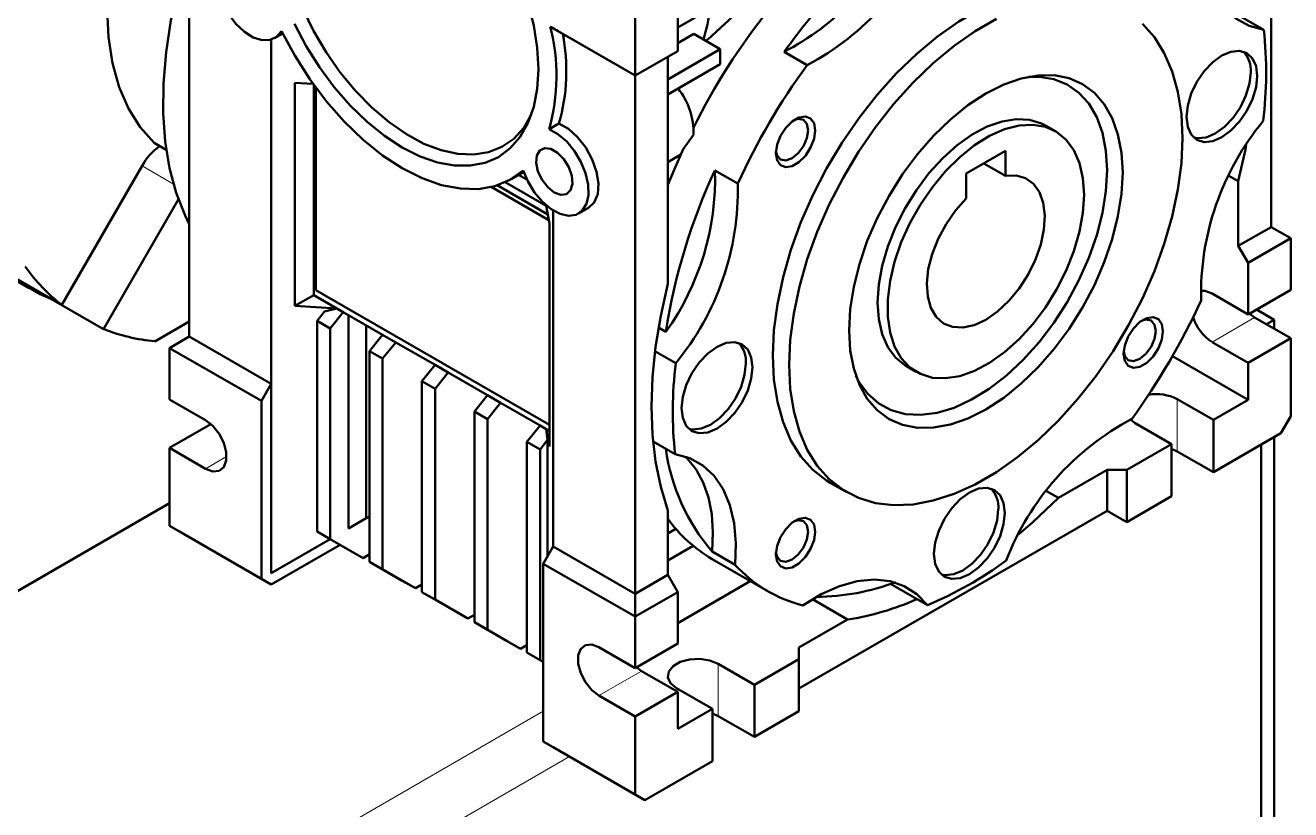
# Paper-space layout 'Лист2' of a CAD drawing. Header units: millimetres. Extents: x 0 to 420, y 0 to 297.
# Drawn here: x 147.78 to 161.43, y 149.34 to 157.8 of the extents above; entities that cross this region are included whole.
import ezdxf

# ---------------------------------------------------------------- set-up
doc = ezdxf.new("R2010")
doc.units = ezdxf.units.MM

psp = doc.layouts.new('Лист2')

# ---------------------------------------------------------------- linework, layer by layer
at = {"color": 7, "linetype": 'Continuous', "lineweight": 50}
for p, q in [((161.217, 155.624), (161.217, 161.218)), ((149.55, 154.441), (149.55, 160.034)), ((154.358, 157.258), (154.358, 159.177)), ((154.818, 159.075), (154.818, 157.523)), ((154.818, 157.776), (156.189, 158.568)), ((161.139, 157.751), (160.744, 157.979)), ((154.358, 157.258), (153.445, 157.785)), ((150.434, 157.645), (150.434, 153.93)), ((150.471, 157.662), (150.558, 157.712)), ((153.578, 157.709), (154.358, 157.258)), ((154.992, 157.709), (154.818, 157.608)), ((155.277, 157.544), (154.992, 157.709)), ((154.818, 157.523), (154.358, 157.258)), ((154.712, 157.217), (155.277, 157.544)), ((154.712, 157.462), (154.818, 157.523)), ((155.277, 157.544), (155.277, 157.38)), ((155.966, 157.513), (156.213, 157.371)), ((154.358, 157.258), (154.712, 157.462)), ((154.712, 155.009), (154.712, 157.462)), ((155.277, 157.38), (154.712, 157.054)), ((154.358, 157.258), (154.358, 157.258)), ((154.358, 157.258), (154.358, 151.665)), ((150.69, 154.772), (150.69, 157.181)), ((150.69, 157.181), (150.884, 157.17)), ((150.893, 157.157), (150.893, 154.89)), ((150.914, 157.128), (150.914, 154.943)), ((153.537, 156.741), (153.431, 156.68)), ((158.891, 156.658), (158.785, 156.72)), ((149.171, 156.534), (149.302, 156.457)), ((154.987, 156.62), (154.876, 156.463)), ((154.712, 156.325), (154.85, 156.405)), ((158.353, 156.445), (157.929, 156.2)), ((158.353, 156.175), (158.353, 156.445)), ((145.563, 156.27), (147.825, 154.964)), ((148.175, 154.783), (149.041, 156.283)), ((158.119, 156.31), (158.353, 156.175)), ((153.023, 156.141), (153.157, 156.219)), ((153.102, 156.187), (153.191, 156.135)), ((155.466, 156.092), (155.219, 156.235)), ((157.929, 156.2), (157.929, 155.93)), ((160.762, 156.177), (160.863, 156.118)), ((153.428, 155.696), (152.806, 156.056)), ((152.872, 156.074), (153.417, 155.76)), ((153.401, 155.851), (152.957, 156.107)), ((160.863, 155.42), (160.863, 156.118)), ((149.433, 155.923), (148.625, 154.523)), ((153.4, 155.858), (153.401, 155.851)), ((153.401, 155.851), (153.434, 155.663)), ((153.474, 152.175), (153.474, 155.803)), ((153.749, 155.769), (153.855, 155.831)), ((153.434, 155.663), (153.434, 153.254)), ((161.217, 155.624), (160.863, 155.42)), ((161.217, 155.624), (161.429, 155.502)), ((161.429, 155.502), (160.969, 155.237)), ((161.429, 155.502), (161.429, 154.947)), ((160.969, 155.237), (160.863, 155.42)), ((160.969, 155.237), (160.969, 154.681)), ((147.609, 155.11), (148.175, 154.783)), ((150.914, 154.943), (153.434, 153.488)), ((160.969, 154.681), (160.581, 154.906)), ((161.429, 154.947), (160.969, 154.681)), ((148.625, 154.523), (148.059, 154.85)), ((148.059, 154.85), (148.059, 154.85)), ((150.893, 154.89), (150.69, 154.772)), ((151.143, 154.745), (150.69, 154.772)), ((150.893, 154.89), (151.143, 154.745)), ((150.929, 154.612), (151.01, 154.713)), ((151.01, 154.713), (151.143, 154.745)), ((151.07, 154.53), (151.211, 154.706)), ((151.143, 154.745), (151.211, 154.706)), ((151.211, 154.706), (151.636, 154.461)), ((151.267, 154.674), (151.267, 152.37)), ((160.984, 154.689), (161.04, 154.649)), ((161.04, 154.649), (161.429, 154.424)), ((161.252, 154.623), (161.06, 154.734)), ((161.168, 154.575), (161.252, 154.623)), ((161.252, 154.526), (161.252, 154.623)), ((149.18, 154.39), (149.55, 154.604)), ((151.07, 154.53), (150.929, 154.612)), ((150.929, 152.338), (150.929, 154.612)), ((151.07, 152.256), (151.07, 154.53)), ((151.459, 152.481), (151.459, 154.563)), ((154.69, 154.492), (154.611, 154.538)), ((149.338, 154.318), (149.55, 154.441)), ((149.55, 154.441), (150.434, 153.93)), ((151.494, 154.285), (151.636, 154.461)), ((151.636, 154.461), (151.777, 154.379)), ((151.636, 154.204), (151.777, 154.379)), ((151.777, 154.379), (152.201, 154.135)), ((160.581, 154.383), (160.969, 154.159)), ((160.969, 154.159), (161.429, 154.424)), ((161.429, 154.424), (161.429, 153.583)), ((150.328, 153.747), (149.338, 154.318)), ((149.338, 153.763), (149.338, 154.318)), ((151.494, 152.012), (151.494, 154.285)), ((151.636, 154.204), (151.494, 154.285)), ((154.573, 154.283), (154.797, 154.154)), ((160.969, 153.759), (160.153, 154.23)), ((151.636, 151.93), (151.636, 154.204)), ((152.06, 153.959), (152.201, 154.135)), ((152.201, 154.135), (152.343, 154.053)), ((157.285, 154.121), (157.391, 154.06)), ((160.969, 154.159), (160.969, 153.759)), ((152.06, 151.685), (152.06, 153.959)), ((152.201, 153.877), (152.06, 153.959)), ((152.201, 153.877), (152.343, 154.053)), ((152.343, 154.053), (152.767, 153.808)), ((150.328, 153.747), (150.434, 153.93)), ((150.434, 153.93), (150.434, 151.889)), ((152.201, 151.603), (152.201, 153.877)), ((152.626, 153.632), (152.767, 153.808)), ((152.767, 153.808), (152.908, 153.726)), ((149.726, 153.538), (149.338, 153.763)), ((150.328, 151.828), (150.328, 153.747)), ((152.767, 153.55), (152.908, 153.726)), ((152.908, 153.726), (153.333, 153.481)), ((160.595, 153.542), (160.206, 153.767)), ((160.969, 153.759), (160.595, 153.542)), ((152.626, 151.358), (152.626, 153.632)), ((152.767, 153.55), (152.626, 153.632)), ((152.767, 151.277), (152.767, 153.55)), ((159.701, 153.546), (159.753, 153.506)), ((160.595, 152.979), (160.595, 153.542)), ((161.429, 153.583), (161.323, 153.399)), ((149.338, 153.24), (149.783, 153.497)), ((153.191, 153.305), (153.333, 153.481)), ((153.333, 153.481), (153.401, 153.442)), ((153.434, 153.254), (153.401, 153.442)), ((153.401, 153.442), (153.415, 153.326)), ((153.401, 153.442), (153.434, 153.423)), ((159.753, 153.506), (160.142, 153.281)), ((161.323, 153.399), (160.595, 152.979)), ((153.191, 151.032), (153.191, 153.305)), ((153.333, 153.224), (153.191, 153.305)), ((153.415, 153.326), (153.333, 153.224)), ((153.415, 153.326), (153.415, 152.072)), ((154.789, 153.171), (154.552, 153.308)), ((160.142, 153.281), (159.661, 153.003)), ((160.142, 153.281), (160.142, 152.718)), ((161.111, 139.027), (161.111, 153.277)), ((161.111, 139.354), (161.111, 153.277)), ((161.252, 139.109), (161.252, 153.358)), ((149.338, 153.24), (149.726, 153.016)), ((149.338, 152.399), (149.338, 153.24)), ((153.333, 153.224), (153.333, 150.95)), ((160.206, 153.203), (160.142, 153.232)), ((160.595, 152.979), (160.206, 153.203)), ((159.449, 153.003), (158.924, 152.7)), ((159.449, 153.003), (159.449, 152.562)), ((159.661, 153.003), (159.449, 153.003)), ((159.661, 152.44), (159.661, 153.003)), ((156.464, 152.863), (156.641, 152.761)), ((158.924, 152.7), (158.794, 152.775)), ((160.142, 152.718), (159.661, 152.44)), ((149.338, 152.643), (139.191, 146.785)), ((151.494, 152.501), (151.267, 152.37)), ((151.267, 152.37), (151.459, 152.481)), ((151.494, 152.501), (151.459, 152.481)), ((154.712, 152.566), (154.712, 151.869)), ((159.449, 152.562), (156.126, 150.644)), ((159.661, 152.44), (159.449, 152.562)), ((159.661, 152.44), (159.449, 152.562)), ((150.328, 151.828), (149.338, 152.399)), ((149.444, 152.338), (149.338, 152.399)), ((150.434, 151.766), (149.444, 152.338)), ((151.07, 152.256), (150.929, 152.338)), ((151.01, 152.291), (150.929, 152.338)), ((154.798, 152.368), (154.712, 152.318)), ((150.434, 151.889), (151.07, 152.256)), ((151.07, 152.256), (150.434, 151.889)), ((151.176, 152.195), (150.434, 151.766)), ((151.07, 152.256), (151.01, 152.291)), ((151.424, 152.052), (151.07, 152.256)), ((151.07, 152.256), (151.07, 152.256)), ((151.282, 152.134), (151.07, 152.256)), ((153.368, 151.991), (153.474, 152.175)), ((154.358, 151.665), (153.474, 152.175)), ((154.712, 152.024), (154.986, 152.182)), ((151.424, 152.052), (151.282, 152.134)), ((151.494, 152.093), (151.424, 152.052)), ((155.188, 152.122), (155.436, 151.979)), ((155.188, 152.041), (155.789, 151.694)), ((151.848, 151.807), (151.494, 152.012)), ((151.636, 151.93), (151.494, 152.012)), ((151.989, 151.726), (151.636, 151.93)), ((154.358, 151.42), (153.368, 151.991)), ((153.368, 150.072), (153.368, 151.991)), ((150.434, 151.766), (150.328, 151.828)), ((151.989, 151.726), (151.848, 151.807)), ((152.06, 151.767), (151.989, 151.726)), ((154.358, 151.665), (154.712, 151.869)), ((154.712, 151.869), (154.818, 151.685)), ((154.818, 151.35), (155.601, 151.803)), ((157.114, 151.773), (157.513, 151.543)), ((152.414, 151.481), (152.06, 151.685)), ((152.201, 151.603), (152.06, 151.685)), ((154.358, 151.42), (154.818, 151.685)), ((154.358, 151.42), (154.358, 151.665)), ((154.818, 151.685), (154.818, 151.13)), ((152.555, 151.399), (152.201, 151.603)), ((156.272, 151.607), (156.651, 151.388)), ((152.555, 151.399), (152.414, 151.481)), ((152.626, 151.44), (152.555, 151.399)), ((152.979, 151.154), (152.626, 151.358)), ((152.767, 151.277), (152.626, 151.358)), ((154.358, 150.865), (154.358, 151.42)), ((156.126, 151.085), (156.651, 151.388)), ((153.121, 151.073), (152.767, 151.277)), ((153.121, 151.073), (152.979, 151.154)), ((153.191, 151.113), (153.121, 151.073)), ((153.969, 151.089), (154.358, 150.865)), ((154.818, 151.13), (154.358, 150.865)), ((156.126, 150.962), (156.126, 151.085)), ((153.368, 150.93), (153.191, 151.032)), ((153.333, 150.95), (153.191, 151.032)), ((153.333, 150.95), (153.368, 150.93)), ((156.126, 150.962), (155.645, 150.685)), ((156.126, 150.399), (156.126, 150.962)), ((154.429, 150.832), (154.372, 150.873)), ((154.429, 150.832), (154.818, 150.607)), ((155.645, 150.685), (155.256, 150.909)), ((155.645, 150.685), (155.645, 150.121)), ((154.358, 150.342), (153.969, 150.567)), ((154.818, 150.607), (154.358, 150.342)), ((154.804, 150.648), (155.192, 150.424)), ((154.818, 150.607), (154.818, 150.207)), ((155.192, 150.424), (154.818, 150.207)), ((155.192, 150.424), (155.192, 149.86)), ((156.126, 150.399), (155.645, 150.121)), ((154.358, 149.501), (154.358, 150.342)), ((155.256, 150.346), (155.192, 150.374)), ((155.645, 150.121), (155.256, 150.346)), ((153.368, 150.072), (154.358, 149.501)), ((153.474, 150.011), (153.368, 150.072)), ((153.474, 150.011), (154.464, 149.44)), ((155.192, 149.86), (154.464, 149.44)), ((154.464, 149.44), (154.358, 149.501))]:
    psp.add_line(p, q, dxfattribs=at)
at = {"color": 8, "linetype": 'Continuous', "lineweight": 18}
for p, q in [((149.38, 156.087), (149.041, 156.283)), ((161.04, 154.649), (160.581, 154.383)), ((160.206, 153.203), (160.206, 153.767)), ((149.953, 153.146), (149.726, 153.016)), ((153.969, 150.567), (154.429, 150.832)), ((155.256, 150.346), (155.256, 150.909)), ((153.368, 150.398), (143.15, 144.5)), ((153.652, 149.909), (143.433, 144.01))]:
    psp.add_line(p, q, dxfattribs=at)
at = {"color": 7, "linetype": 'Continuous', "lineweight": 50, "flags": 128}
for points in [[(149.171, 156.534), (149.02, 156.703), (148.895, 156.904), (148.795, 157.134), (148.724, 157.391), (148.68, 157.671), (148.666, 157.972), (148.68, 158.289), (148.724, 158.62), (148.795, 158.959), (148.895, 159.304), (149.02, 159.65), (149.171, 159.993)], [(160.493, 158.943), (160.484, 158.71), (160.503, 158.494), (160.549, 158.298), (160.621, 158.128), (160.719, 157.985), (160.839, 157.874), (160.98, 157.795), (161.139, 157.751)], [(149.55, 155.656), (149.505, 155.747), (149.409, 155.992), (149.338, 156.259), (149.291, 156.547), (149.269, 156.853), (149.272, 157.174), (149.3, 157.509), (149.353, 157.853), (149.431, 158.205), (149.533, 158.561), (149.55, 158.614)], [(150.265, 158.508), (150.168, 158.566), (150.075, 158.593), (149.99, 158.589), (149.921, 158.553), (149.87, 158.487), (149.843, 158.397), (149.84, 158.287), (149.861, 158.166), (149.907, 158.042), (149.972, 157.923), (150.053, 157.817), (150.145, 157.731), (150.241, 157.67), (150.335, 157.64), (150.421, 157.642), (150.492, 157.676), (150.544, 157.739)], [(159.464, 158.06), (159.338, 158.121), (159.155, 158.176), (158.958, 158.199), (158.749, 158.19), (158.532, 158.149), (158.307, 158.077), (158.079, 157.974), (157.849, 157.841), (157.621, 157.681), (157.397, 157.494), (157.179, 157.284), (156.971, 157.052), (156.774, 156.802), (156.591, 156.536), (156.424, 156.257), (156.276, 155.969), (156.147, 155.675), (156.039, 155.379), (155.954, 155.083), (155.893, 154.792), (155.855, 154.509), (155.843, 154.237)], [(153.315, 157.329), (153.303, 157.558), (153.265, 157.797), (153.203, 158.042)], [(153.239, 156.834), (153.157, 156.695), (153.05, 156.577), (152.923, 156.488), (152.779, 156.431), (152.619, 156.405), (152.448, 156.412), (152.268, 156.452), (152.081, 156.523), (151.892, 156.625), (151.705, 156.755), (151.521, 156.912), (151.344, 157.092), (151.179, 157.292), (151.027, 157.51), (150.891, 157.74), (150.774, 157.978)], [(150.684, 157.817), (150.81, 157.577), (150.955, 157.348), (151.114, 157.133), (151.286, 156.935), (151.468, 156.759), (151.656, 156.607), (151.848, 156.482), (152.039, 156.386), (152.228, 156.321), (152.409, 156.287), (152.581, 156.286), (152.741, 156.317), (152.885, 156.379), (153.012, 156.473), (153.118, 156.596), (153.203, 156.746), (153.265, 156.92), (153.303, 157.116), (153.315, 157.329)], [(158.256, 157.872), (158.026, 157.739), (157.798, 157.579), (157.574, 157.392), (157.356, 157.182), (157.147, 156.95), (156.951, 156.7), (156.768, 156.434), (156.601, 156.155), (156.452, 155.867), (156.323, 155.573), (156.216, 155.276), (156.131, 154.981), (156.069, 154.69), (156.032, 154.407), (156.02, 154.135)], [(156.02, 154.135), (156.032, 153.877), (156.069, 153.637), (156.131, 153.417), (156.216, 153.219), (156.323, 153.047), (156.452, 152.902), (156.601, 152.786), (156.768, 152.7), (156.951, 152.645), (157.147, 152.621), (157.356, 152.63), (157.574, 152.671), (157.798, 152.744), (158.026, 152.847), (158.256, 152.98), (158.484, 153.14), (158.709, 153.327), (158.926, 153.537), (159.135, 153.769), (159.332, 154.019), (159.514, 154.285), (159.681, 154.564), (159.83, 154.852), (159.959, 155.146), (160.066, 155.442), (160.151, 155.738), (160.213, 156.029), (160.25, 156.312), (160.262, 156.584), (160.25, 156.842), (160.213, 157.082), (160.151, 157.302), (160.066, 157.499), (159.959, 157.672), (159.83, 157.817)], [(150.544, 157.739), (150.688, 157.473), (150.85, 157.218), (151.029, 156.98), (151.221, 156.761), (151.424, 156.565), (151.634, 156.397), (151.848, 156.258), (152.061, 156.15), (152.271, 156.077), (152.474, 156.038), (152.667, 156.034), (152.846, 156.066), (153.008, 156.133), (153.151, 156.234)], [(161.068, 157.253), (161.055, 157.36), (161.017, 157.444), (160.957, 157.501), (160.878, 157.525), (160.785, 157.516), (160.687, 157.474), (160.588, 157.402), (160.496, 157.305), (160.417, 157.189), (160.356, 157.063), (160.318, 156.934), (160.305, 156.813), (160.318, 156.706), (160.356, 156.622), (160.417, 156.565), (160.496, 156.541), (160.588, 156.55), (160.687, 156.592), (160.785, 156.664), (160.878, 156.761), (160.957, 156.877), (161.017, 157.003), (161.055, 157.132), (161.068, 157.253)], [(159.617, 156.211), (159.604, 156.426), (159.566, 156.623), (159.504, 156.798), (159.419, 156.949), (159.312, 157.072), (159.184, 157.166), (159.039, 157.23), (158.879, 157.261), (158.706, 157.259), (158.523, 157.226), (158.334, 157.16), (158.141, 157.063), (157.948, 156.937), (157.759, 156.785), (157.576, 156.607), (157.403, 156.409), (157.243, 156.193), (157.098, 155.962), (156.971, 155.721), (156.863, 155.474), (156.778, 155.224), (156.716, 154.978), (156.678, 154.737), (156.666, 154.508), (156.678, 154.292), (156.716, 154.096), (156.778, 153.92), (156.863, 153.77), (156.971, 153.646), (157.098, 153.552), (157.243, 153.489), (157.403, 153.458), (157.576, 153.459), (157.759, 153.493), (157.948, 153.559), (158.141, 153.656), (158.334, 153.781), (158.523, 153.934), (158.706, 154.111), (158.879, 154.31), (159.039, 154.526), (159.184, 154.757), (159.312, 154.998), (159.419, 155.245), (159.504, 155.494), (159.566, 155.741), (159.604, 155.981), (159.617, 156.211)], [(158.602, 157.244), (158.715, 157.245), (158.874, 157.22), (159.018, 157.162), (159.145, 157.073), (159.252, 156.955), (159.337, 156.81), (159.399, 156.639), (159.437, 156.447), (159.449, 156.237)], [(160.998, 157.294), (160.985, 157.173), (160.947, 157.044), (160.886, 156.918), (160.807, 156.802), (160.715, 156.705), (160.616, 156.633), (160.517, 156.591), (160.425, 156.582), (160.384, 156.59)], [(156.301, 156.667), (156.289, 156.743), (156.252, 156.795), (156.195, 156.818), (156.126, 156.807), (156.052, 156.764), (155.983, 156.695), (155.927, 156.608), (155.89, 156.513), (155.877, 156.422), (155.89, 156.345), (155.927, 156.293), (155.983, 156.271), (156.052, 156.282), (156.126, 156.324), (156.195, 156.393), (156.252, 156.481), (156.289, 156.575), (156.301, 156.667)], [(153.151, 156.234), (153.204, 156.11), (153.275, 155.995), (153.36, 155.894), (153.454, 155.816), (153.55, 155.765), (153.642, 155.745), (153.724, 155.757), (153.789, 155.801), (153.834, 155.873), (153.856, 155.969), (153.853, 156.081), (153.825, 156.204), (153.775, 156.328), (153.705, 156.444), (153.621, 156.546), (153.527, 156.627), (153.431, 156.68)], [(153.537, 156.741), (153.64, 156.683), (153.739, 156.594), (153.827, 156.482), (153.897, 156.354), (153.944, 156.221), (153.964, 156.093), (153.955, 155.98), (153.918, 155.89), (153.856, 155.831), (153.855, 155.831)], [(155.878, 156.445), (155.89, 156.397), (155.928, 156.353), (155.984, 156.342), (156.051, 156.366), (156.118, 156.419), (156.174, 156.495), (156.212, 156.582), (156.225, 156.667), (156.212, 156.736), (156.174, 156.779), (156.118, 156.79), (156.069, 156.776)], [(158.785, 156.72), (158.741, 156.742), (158.612, 156.781), (158.469, 156.789), (158.316, 156.764), (158.157, 156.708), (157.994, 156.621), (157.833, 156.506), (157.676, 156.366), (157.528, 156.204), (157.392, 156.023), (157.271, 155.829), (157.167, 155.624), (157.084, 155.415), (157.024, 155.206), (156.987, 155.002), (156.974, 154.808)], [(159.202, 155.972), (159.189, 156.151), (159.152, 156.313), (159.092, 156.452), (159.009, 156.565), (158.905, 156.65), (158.784, 156.705), (158.648, 156.728), (158.5, 156.719), (158.343, 156.678), (158.182, 156.607), (158.019, 156.506), (157.86, 156.378), (157.707, 156.227), (157.565, 156.055), (157.435, 155.866), (157.323, 155.666), (157.229, 155.459), (157.157, 155.249), (157.108, 155.042), (157.084, 154.843), (157.084, 154.655), (157.108, 154.484), (157.157, 154.334), (157.229, 154.207), (157.323, 154.108), (157.435, 154.038), (157.565, 153.998), (157.707, 153.991), (157.86, 154.016), (158.019, 154.072), (158.182, 154.159), (158.343, 154.274), (158.5, 154.414), (158.648, 154.576), (158.784, 154.756), (158.905, 154.951), (159.009, 155.156), (159.092, 155.365), (159.152, 155.574), (159.189, 155.777), (159.202, 155.972)], [(153.487, 155.997), (153.558, 155.972), (153.619, 155.98), (153.662, 156.022), (153.682, 156.09), (153.675, 156.177), (153.643, 156.27), (153.59, 156.357), (153.523, 156.426), (153.451, 156.468), (153.383, 156.476), (153.33, 156.451), (153.298, 156.395), (153.291, 156.316), (153.311, 156.224), (153.355, 156.133), (153.416, 156.054), (153.487, 155.997)], [(154.876, 156.463), (154.779, 156.242), (154.712, 156.078)], [(160.863, 156.118), (160.94, 156.46), (160.95, 156.512)], [(159.449, 156.237), (159.437, 156.012), (159.399, 155.777), (159.337, 155.535), (159.252, 155.291), (159.145, 155.049), (159.018, 154.814), (158.874, 154.59), (158.715, 154.381), (158.543, 154.19), (158.363, 154.021), (158.177, 153.877), (157.988, 153.761), (157.8, 153.674), (157.616, 153.619), (157.44, 153.596), (157.274, 153.605), (157.122, 153.646), (156.986, 153.72), (156.869, 153.823), (156.773, 153.955), (156.74, 154.018)], [(157.929, 155.93), (157.814, 155.801), (157.712, 155.654), (157.627, 155.496), (157.563, 155.332), (157.521, 155.169), (157.505, 155.014), (157.514, 154.873), (157.548, 154.751), (157.605, 154.653), (157.684, 154.584), (157.782, 154.545), (157.893, 154.539), (158.015, 154.566), (158.141, 154.624), (158.268, 154.712), (158.389, 154.826), (158.501, 154.961), (158.598, 155.111), (158.677, 155.272), (158.734, 155.436), (158.768, 155.597), (158.777, 155.749), (158.761, 155.885), (158.719, 156), (158.655, 156.089), (158.57, 156.15), (158.468, 156.179), (158.353, 156.175)], [(147.722, 155.028), (147.944, 154.901), (148.059, 154.85)], [(154.712, 155.009), (154.635, 154.667), (154.579, 154.331), (154.546, 154.003), (154.535, 153.686), (154.546, 153.381), (154.579, 153.092), (154.635, 152.82), (154.712, 152.566)], [(160.581, 154.906), (160.503, 154.935), (160.456, 154.935)], [(156.974, 154.808), (156.987, 154.628), (157.024, 154.467), (157.084, 154.328), (157.167, 154.215), (157.271, 154.13), (157.285, 154.121)], [(160.051, 154.501), (160.039, 154.577), (160.002, 154.63), (159.945, 154.652), (159.876, 154.641), (159.802, 154.599), (159.733, 154.53), (159.677, 154.442), (159.64, 154.347), (159.627, 154.256), (159.64, 154.18), (159.677, 154.127), (159.733, 154.105), (159.802, 154.116), (159.876, 154.159), (159.945, 154.228), (160.002, 154.315), (160.039, 154.41), (160.051, 154.501)], [(159.628, 154.28), (159.64, 154.231), (159.678, 154.188), (159.734, 154.177), (159.801, 154.2), (159.868, 154.254), (159.924, 154.33), (159.962, 154.417), (159.975, 154.501), (159.962, 154.57), (159.924, 154.614), (159.868, 154.625), (159.819, 154.611)], [(155.624, 154.11), (155.611, 154.217), (155.573, 154.301), (155.512, 154.357), (155.433, 154.382), (155.341, 154.373), (155.242, 154.331), (155.143, 154.259), (155.051, 154.161), (154.972, 154.046), (154.911, 153.919), (154.873, 153.791), (154.86, 153.669), (154.873, 153.563), (154.911, 153.478), (154.972, 153.422), (155.051, 153.398), (155.143, 153.407), (155.242, 153.449), (155.341, 153.521), (155.433, 153.618), (155.512, 153.734), (155.573, 153.86), (155.611, 153.989), (155.624, 154.11)], [(155.843, 154.237), (155.855, 153.979), (155.893, 153.739), (155.954, 153.519), (156.039, 153.321), (156.147, 153.149), (156.276, 153.004), (156.424, 152.888), (156.464, 152.863)], [(155.553, 154.151), (155.54, 154.029), (155.502, 153.901), (155.441, 153.775), (155.362, 153.659), (155.27, 153.562), (155.171, 153.49), (155.072, 153.448), (154.98, 153.439), (154.939, 153.447)], [(149.726, 153.016), (149.804, 152.987), (149.872, 152.993), (149.922, 153.033), (149.949, 153.103), (149.949, 153.194), (149.922, 153.295), (149.872, 153.393), (149.804, 153.478), (149.726, 153.538)], [(155.436, 151.979), (155.444, 152.213), (155.426, 152.429), (155.38, 152.624), (155.307, 152.795), (155.21, 152.938), (155.089, 153.049), (154.948, 153.128), (154.789, 153.171)], [(154.899, 153.145), (154.923, 153.123), (155.018, 153.006), (155.094, 152.867), (155.15, 152.706), (155.185, 152.526), (155.197, 152.331), (155.188, 152.122)], [(158.346, 152.538), (158.333, 152.645), (158.295, 152.729), (158.234, 152.785), (158.155, 152.81), (158.063, 152.801), (157.964, 152.759), (157.865, 152.687), (157.773, 152.589), (157.694, 152.474), (157.634, 152.347), (157.595, 152.219), (157.582, 152.097), (157.595, 151.991), (157.634, 151.906), (157.694, 151.85), (157.773, 151.826), (157.865, 151.835), (157.964, 151.877), (158.063, 151.949), (158.155, 152.046), (158.234, 152.162), (158.295, 152.288), (158.333, 152.417), (158.346, 152.538)], [(158.275, 152.579), (158.262, 152.457), (158.224, 152.329), (158.164, 152.203), (158.084, 152.087), (157.992, 151.99), (157.894, 151.918), (157.795, 151.876), (157.703, 151.866), (157.661, 151.874)], [(158.493, 152.304), (158.648, 152.438), (158.924, 152.7)], [(156.301, 152.336), (156.289, 152.413), (156.252, 152.465), (156.195, 152.487), (156.126, 152.476), (156.052, 152.434), (155.983, 152.365), (155.927, 152.277), (155.89, 152.182), (155.877, 152.091), (155.89, 152.015), (155.927, 151.963), (155.983, 151.94), (156.052, 151.951), (156.126, 151.994), (156.195, 152.063), (156.252, 152.15), (156.289, 152.245), (156.301, 152.336)], [(155.878, 152.115), (155.89, 152.066), (155.928, 152.023), (155.984, 152.012), (156.051, 152.035), (156.118, 152.089), (156.174, 152.165), (156.212, 152.252), (156.225, 152.336), (156.212, 152.405), (156.174, 152.449), (156.118, 152.46), (156.069, 152.446)], [(157.513, 151.543), (157.398, 151.663), (157.262, 151.75), (157.108, 151.803), (156.937, 151.82), (156.755, 151.802), (156.563, 151.749), (156.367, 151.661), (156.169, 151.541)], [(153.969, 150.567), (153.892, 150.627), (153.824, 150.712), (153.773, 150.81), (153.746, 150.911), (153.746, 151.002), (153.773, 151.072), (153.824, 151.112), (153.892, 151.118), (153.969, 151.089)], [(155.256, 150.909), (155.165, 150.946), (155.058, 150.963), (154.947, 150.957), (154.846, 150.93), (154.768, 150.885), (154.721, 150.827), (154.711, 150.763), (154.74, 150.701), (154.804, 150.648)]]:
    psp.add_lwpolyline(points, dxfattribs=at)
at = {"color": 7, "linetype": 'Continuous', "lineweight": 50}
for centre, radius, start, end in [((161.146, 153.658), 6.866, 128.5623, 153.7525), ((154.853, 159.942), 2.909, 297.881, 339.0005), ((161.135, 153.817), 6.355, 128.0281, 144.4296), ((154.667, 160.013), 2.816, 297.4528, 335.0049), ((153.579, 158.124), 1.59, 342.6077, 354.6312), ((151.363, 157.258), 2.147, 344.3807, 14.2133), ((151.57, 157.308), 2.047, 343.9311, 11.2927), ((156.851, 157.292), 4.313, 353.0298, 6.108), ((160.71, 157.318), 0.289, 355.3241, 43.6444), ((162.276, 152.972), 7.491, 144.04, 155.3826), ((154.229, 156.644), 0.759, 358.1395, 38.584), ((163.404, 154.899), 2.942, 140.539, 181.3361), ((149.623, 155.96), 0.666, 126.0201, 150.9893), ((161.059, 153.513), 6.443, 155.0052, 171.2562), ((152.366, 156.149), 2.855, 324.5279, 1.7335), ((152.525, 156.024), 2.942, 320.539, 1.3361), ((149.414, 156.352), 2, 215.2776, 231.6964), ((153.652, 157.951), 7.491, 324.04, 335.3826), ((160.854, 154.804), 0.502, 197.9254, 236.9756), ((149.364, 156.381), 1.999, 248.2929, 264.7134), ((155.265, 154.175), 0.289, 355.3241, 43.6444), ((159.078, 153.63), 4.313, 173.0298, 186.108), ((159.98, 153.329), 0.492, 62.6847, 99.6389), ((161.076, 150.981), 2.909, 117.881, 159.0005), ((156.83, 153.528), 2.161, 187.9458, 220.5695), ((157.988, 152.602), 0.289, 355.3241, 43.6444), ((155.97, 153.374), 1.545, 215.3376, 239.6094), ((156.527, 152.972), 1.475, 222.2832, 255.9741), ((155.878, 155.413), 4.201, 292.9072, 306.2175), ((156.315, 153.998), 2.364, 270.0291, 291.1147), ((156.191, 154.31), 2.959, 278.9483, 294.0833)]:
    psp.add_arc(centre, radius, start, end, dxfattribs=at)
psp.add_ellipse((152.307, 158.442), major_axis=(2.35, -1.357), ratio=0.00007, start_param=0.999844, end_param=1.065688, dxfattribs=at)
psp.add_open_spline([(155.124, 157.632), (155.166, 157.669), (155.323, 157.809), (155.606, 158.089), (155.849, 158.332), (155.98, 158.447), (155.982, 158.449)], degree=3, knots=[0, 0, 0, 0, 0.139761, 0.527301, 0.992705, 1, 1, 1, 1], dxfattribs=at)

doc.saveas('drawing.dxf')
